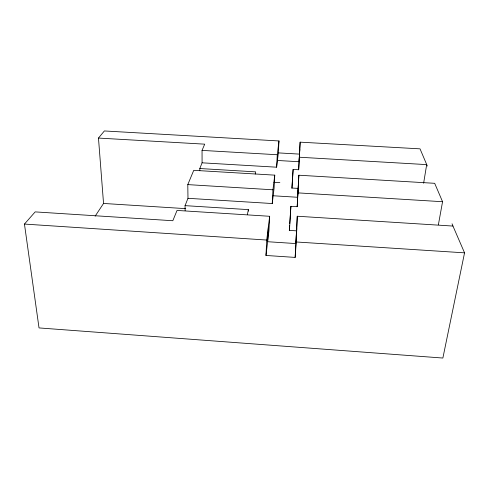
<?xml version="1.0" encoding="UTF-8"?>
<svg xmlns="http://www.w3.org/2000/svg" width="489" height="489" viewBox="0 0 489 489"><rect width="100%" height="100%" fill="white"/><g stroke="black" fill="none" stroke-linecap="round" stroke-linejoin="round"><path stroke-width="0.73" d="M248.314 211.132L248.363 209.622L185.062 205.643L185.135 210.649M296.261 241.982L297.263 216.23L452.967 226.065L464.55 252.844L442.869 358.046L39.022 327.923L24.45 224.072L35.171 211.89L172.825 220.735L177.036 210.435L269.665 216.285L268.932 230.93L265.973 255.46L295.148 257.41L296.261 241.982L464.55 252.844M289.751 223.754L290.894 206.309L297.19 206.7L298.852 175.215L434.684 183.308L442.557 201.719L438.376 224.818M291.878 188.344L293.119 169.426L298.675 169.756L300.136 142.158L420.027 148.845L427.325 166.003M295.148 257.41L297.263 216.23M297.19 206.7L298.852 175.215M298.675 169.756L300.136 142.158M265.973 255.46L266.719 240.044L269.665 216.285M268.369 226.731L267.63 241.719L295.711 243.559L296.78 228.559M187.978 198.308L272.239 203.54L272.941 189.799L274.757 175.148L193.748 170.319L187.794 184.616L187.978 198.308L185.062 205.643M274.757 175.148L274.066 188.369L272.239 203.54M199.818 170.759L199.805 168.534L202.079 162.819L276.621 167.195L277.281 154.738L278.987 140.954L104.371 130.954L98.472 138.069L103.546 203.455L95.135 216.169M276.621 167.195L278.345 152.892L278.987 140.954M290.894 206.309L289.445 230.392L296.218 230.832M293.119 169.426L291.994 188.033L297.929 188.393M289.305 230.588L289.653 225.276M299.855 149.506L298.999 161.731L277.434 160.471M298.522 183.778L297.569 197.269L273.174 195.765M423.621 183.241L426.677 164.616L299.555 157.238M247.403 214.579L248.363 209.622M255.24 174.047L255.668 171.859L199.805 168.534M202.079 162.819L202.049 150.392L204.702 144.163L98.472 138.069M278.345 152.892L299.305 154.102M202.049 150.392L277.281 154.738M273.871 182.287L279.855 182.654M187.794 184.616L272.941 189.799M298.168 192.892L442.557 201.719M103.546 203.455L185.698 208.644M24.45 224.072L266.719 240.044M452.056 223.797L452.967 226.065"/></g></svg>
